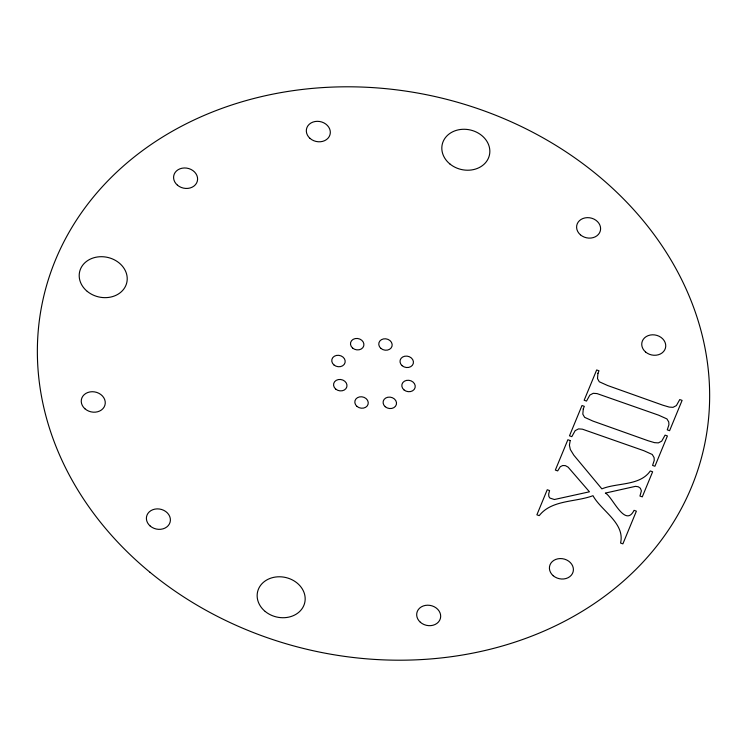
<?xml version="1.0" encoding="UTF-8"?>
<svg xmlns="http://www.w3.org/2000/svg" width="747" height="747" viewBox="0 0 747 747"><rect width="100%" height="100%" fill="white"/><g stroke="black" fill="none" stroke-linecap="round" stroke-linejoin="round"><path stroke-width="1.12" d="M570.204 440.562L569.419 445.193L570.316 449.479L573.799 455.156L601.867 488.865C617.199 482.553 639.852 486.064 650.301 470.955L652.626 471.787L642.28 496.867L639.946 496.045L641.393 490.872L640.356 488.23L638.283 486.773L635.492 486.344L605.322 493.095C612.129 495.887 624.996 528.587 634.054 510.332L636.379 511.163L622.886 543.863L620.561 543.032C625.286 523.161 601.167 510.752 592.978 495.691C575.648 502.292 551.65 499.659 539.213 515.654L536.888 514.823L547.234 489.743L549.568 490.574L548.672 494.066L548.858 496.484L549.923 498.072L554.367 499.519L589.448 491.806L568.122 467.155L565.414 465.652L562.762 465.512L560.287 466.698L557.682 470.909L555.348 470.078L567.879 439.731L570.204 440.562M583.267 408.898L582.819 414.183L584.63 417.34L592.913 421.075L648.097 440.739L654.503 442.644L658.34 442.896L661.711 441.15L665.082 435.127L667.416 435.959L654.914 466.259L652.579 465.428L654.251 460.339L654.083 457.584L652.252 454.484L643.97 450.749L582.389 429.17L578.561 428.881L575.181 430.636L571.819 436.65L569.485 435.818L581.988 405.518L584.322 406.349L583.267 408.898M597.945 373.332L597.497 378.617L599.299 381.773L607.591 385.508L662.776 405.173L669.181 407.078L673.019 407.33L676.39 405.584L679.761 399.561L682.095 400.392L669.592 430.692L667.258 429.861L668.92 424.772L668.761 422.018L666.931 418.918L658.649 415.183L597.058 393.594L593.239 393.314L589.859 395.07L586.498 401.083L584.163 400.252L596.666 369.952L599.001 370.783L597.945 373.332M150.054 572.333A338.68 283.72 12.9 0 0 702.712 452.962A338.68 283.72 12.9 0 0 267.734 95.205A338.68 283.72 12.9 0 0 150.054 572.333M645.576 351.986A12.092 10.131 12.9 0 0 665.446 348.083A12.092 10.131 12.9 0 0 650.207 335.048A12.092 10.131 12.9 0 0 645.576 351.986M553.238 575.741A12.092 10.131 12.9 0 0 573.108 571.838A12.092 10.131 12.9 0 0 557.869 558.812A12.092 10.131 12.9 0 0 553.238 575.741M420.328 622.223A12.092 10.131 12.9 0 0 440.328 618.684A12.092 10.131 12.9 0 0 425.379 605.406A12.092 10.131 12.9 0 0 420.328 622.223M265.204 611.457A24.193 20.262 12.9 0 0 304.683 602.932A24.193 20.262 12.9 0 0 273.607 577.375A24.193 20.262 12.9 0 0 265.204 611.457M150.231 526.065A12.092 10.131 12.9 0 0 170.101 522.162A12.092 10.131 12.9 0 0 154.853 509.127A12.092 10.131 12.9 0 0 150.231 526.065M84.906 408.749A12.092 10.131 12.9 0 0 104.907 405.21A12.092 10.131 12.9 0 0 89.957 391.923A12.092 10.131 12.9 0 0 84.906 408.749M87.25 291.377A24.193 20.262 12.9 0 0 126.729 282.852A24.193 20.262 12.9 0 0 95.663 257.295A24.193 20.262 12.9 0 0 87.25 291.377M177.422 185.153A12.092 10.131 12.9 0 0 197.301 181.25A12.092 10.131 12.9 0 0 182.053 168.215A12.092 10.131 12.9 0 0 177.422 185.153M309.968 138.344A12.092 10.131 12.9 0 0 329.969 134.805A12.092 10.131 12.9 0 0 315.019 121.528A12.092 10.131 12.9 0 0 309.968 138.344M449.871 163.948A24.193 20.262 12.9 0 0 489.35 155.423A24.193 20.262 12.9 0 0 458.275 129.866A24.193 20.262 12.9 0 0 449.871 163.948M580.438 234.829A12.092 10.131 12.9 0 0 600.308 230.926A12.092 10.131 12.9 0 0 585.069 217.891A12.092 10.131 12.9 0 0 580.438 234.829M385.237 406.723A6.77 5.677 12.9 0 0 396.358 404.538A6.77 5.677 12.9 0 0 387.824 397.236A6.77 5.677 12.9 0 0 385.237 406.723M402.157 365.713A6.77 5.677 12.9 0 0 413.278 363.528A6.77 5.677 12.9 0 0 404.743 356.226A6.77 5.677 12.9 0 0 402.157 365.713M352.621 348.065A6.77 5.677 12.9 0 0 363.752 345.88A6.77 5.677 12.9 0 0 355.217 338.578A6.77 5.677 12.9 0 0 352.621 348.065M335.702 389.066A6.77 5.677 12.9 0 0 346.823 386.881A6.77 5.677 12.9 0 0 338.288 379.579A6.77 5.677 12.9 0 0 335.702 389.066M403.95 389.869A6.77 5.677 12.9 0 0 415.08 387.684A6.77 5.677 12.9 0 0 406.545 380.391A6.77 5.677 12.9 0 0 403.95 389.869M380.895 348.391A6.77 5.677 12.9 0 0 392.016 346.206A6.77 5.677 12.9 0 0 383.482 338.914A6.77 5.677 12.9 0 0 380.895 348.391M333.9 364.909A6.77 5.677 12.9 0 0 345.03 362.725A6.77 5.677 12.9 0 0 336.495 355.423A6.77 5.677 12.9 0 0 333.9 364.909M356.963 406.387A6.77 5.677 12.9 0 0 368.094 404.202A6.77 5.677 12.9 0 0 359.55 396.9A6.77 5.677 12.9 0 0 356.963 406.387"/></g></svg>
